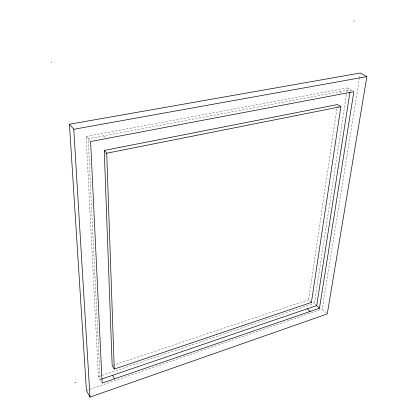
<?xml version="1.0" encoding="UTF-8"?>
<svg xmlns="http://www.w3.org/2000/svg" width="418" height="418" viewBox="0 0 418 418"><rect width="100%" height="100%" fill="white"/><g stroke="black" fill="none" stroke-linecap="round" stroke-linejoin="round"><path stroke-width="0.31" stroke-dasharray="2.09 1.57" d="M310.95 301.974L308.656 299.716L336.877 108.429M336.971 107.787L337.253 105.853M316.708 305.568L314.409 303.306L346.741 92.446M346.841 91.803L347.436 87.932L86.155 136.446L98.402 376.634L101.245 381.603M350.054 91.568L350.357 89.635L88.182 138.755L100.09 379.586L101.276 379.183M326.343 313.025L322.221 308.996L359.391 78.819M359.496 78.176L360.117 74.305M86.421 390.496L322.221 308.996M98.402 376.634L314.409 303.306M112.787 365.416L308.656 299.716M347.436 87.932L352.348 90.795M339.343 91.699L341.318 92.874M103.706 135.85L105.791 138.118M86.155 136.446L90.204 141.065"/><path stroke-width="0.63" d="M311.405 302.423L340.853 106.679L337.446 104.568L104.244 150.438L112.17 365.625L114.255 369.078L311.405 302.423L311.833 302.841M319.456 308.259L353.842 91.667L90.612 141.524L102.107 383.113L319.456 308.259L316.708 305.568L349.955 92.216M366.879 76.604L327.257 313.918L90.006 397.1L86.421 390.496L69.43 124.256L360.326 73.019L366.879 76.604L73.772 129.293L69.43 124.256M101.867 378.98L316.708 305.568M104.244 150.438L106.721 153.223L340.853 106.679M353.759 20.9L354.333 21.172M307.324 308.777L310.041 311.504M51.121 62L51.487 62.381M112.526 375.338L114.595 378.812M75.052 382.329L75.35 382.888M73.772 129.293L90.006 397.1M106.721 153.223L114.255 369.078"/></g></svg>
